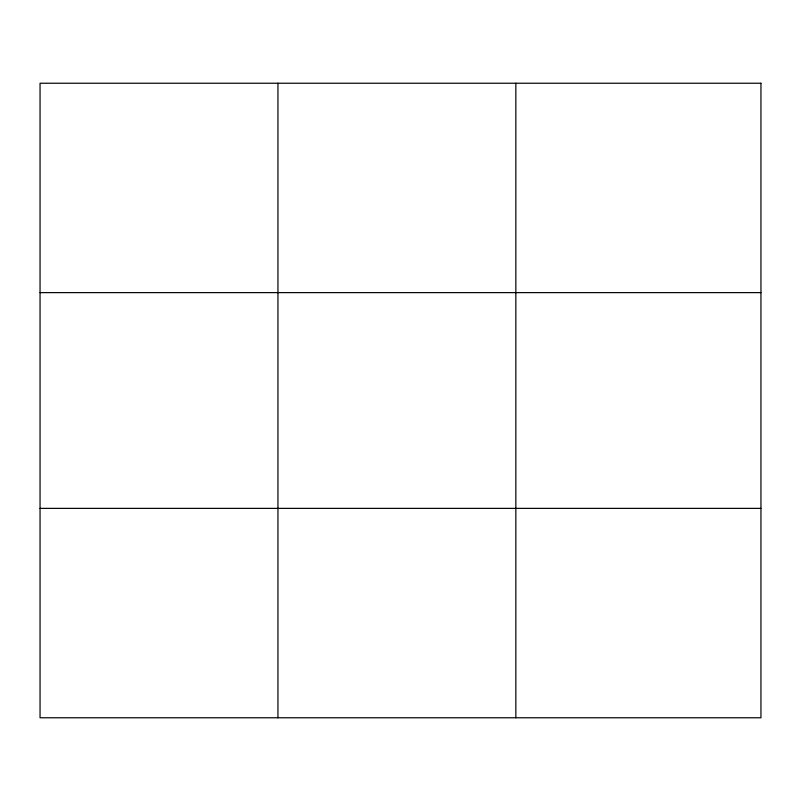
<?xml version="1.0" encoding="UTF-8"?>
<svg xmlns="http://www.w3.org/2000/svg" width="801" height="801" viewBox="0 0 801 801"><rect width="100%" height="100%" fill="white"/><g stroke="black" fill="none" stroke-linecap="round" stroke-linejoin="round"><path stroke-width="1.2" d="M277.947 83.234L277.947 717.766M515.844 83.234L515.844 717.766M40.05 292.625L760.95 292.625M40.05 508.375L760.95 508.375M760.95 83.234L760.95 717.766L40.05 717.766L40.05 83.234L760.95 83.234"/></g></svg>
